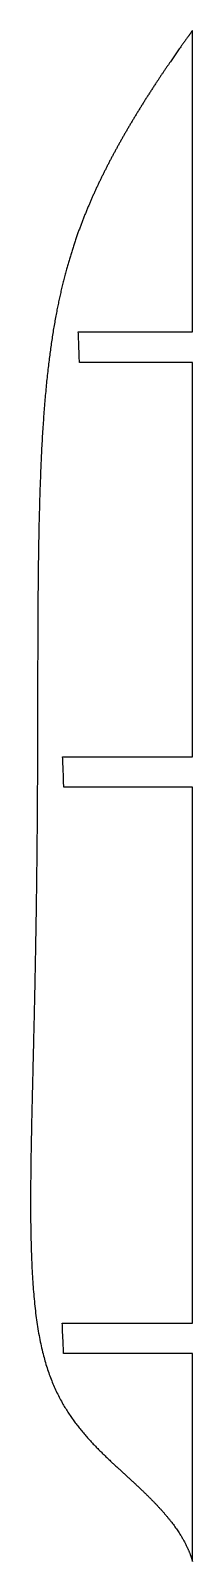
# Model space of a CAD drawing. Header units: millimetres. Extents: x -18 to -1, y -216 to -65.
import ezdxf

# ---------------------------------------------------------------- set-up
doc = ezdxf.new("R2010")
doc.units = ezdxf.units.MM
doc.layers.get('0').update_dxf_attribs({"linetype": 'CONTINUOUS'})

msp = doc.modelspace()

# ---------------------------------------------------------------- linework, layer by layer
for p, q in [((-1.5, -94.56), (-1.5, -64.76)), ((-12.79, -94.56), (-1.5, -94.56)), ((-1.5, -97.56), (-12.68, -97.56)), ((-1.5, -136.56), (-1.5, -97.56)), ((-14.34, -136.56), (-1.5, -136.56)), ((-1.5, -139.56), (-14.23, -139.56)), ((-1.5, -192.56), (-1.5, -139.56)), ((-14.38, -192.56), (-1.5, -192.56)), ((-1.5, -195.56), (-14.25, -195.56)), ((-1.5, -216.11), (-1.5, -195.56))]:
    msp.add_line(p, q)
msp.add_open_spline([(-1.5, -64.76), (-2, -65.45), (-2.98, -66.81), (-4.39, -68.84), (-6.16, -71.52), (-8.18, -74.85), (-10, -78.17), (-11.62, -81.55), (-13.02, -85.08), (-14.19, -88.9), (-15.13, -93.12), (-15.82, -97.86), (-16.3, -103.16), (-16.59, -109.06), (-16.75, -115.52), (-16.81, -122.51), (-16.82, -129.93), (-16.83, -137.7), (-16.88, -145.7), (-16.99, -153.79), (-17.15, -161.85), (-17.35, -169.71), (-17.53, -177.22), (-17.56, -184.2), (-17.29, -190.47), (-16.49, -195.84), (-14.87, -200.1), (-12.5, -203.44), (-9.69, -206.18), (-6.82, -208.69), (-4.28, -211.18), (-2.75, -213.19), (-1.97, -214.67), (-1.63, -215.63), (-1.5, -216.11)], degree=5)
for points, knots in [([(-12.68, -97.56), (-12.7, -97.06), (-12.72, -96.56), (-12.75, -95.56), (-12.77, -95.06), (-12.79, -94.56)], [0, 0, 0, 0, 0.1501304, 0.1501304, 0.3002606, 0.3002606, 0.3002606, 0.3002606]), ([(-14.23, -139.56), (-14.25, -139.06), (-14.26, -138.56), (-14.3, -137.56), (-14.32, -137.06), (-14.34, -136.56)], [0, 0, 0, 0, 0.1501262, 0.1501262, 0.3002524, 0.3002524, 0.3002524, 0.3002524]), ([(-14.25, -195.56), (-14.27, -195.06), (-14.29, -194.56), (-14.34, -193.56), (-14.36, -193.06), (-14.38, -192.56)], [0, 0, 0, 0, 0.1501732, 0.1501732, 0.3003461, 0.3003461, 0.3003461, 0.3003461])]:
    msp.add_open_spline(points, degree=3, knots=knots)

doc.saveas('drawing.dxf')
